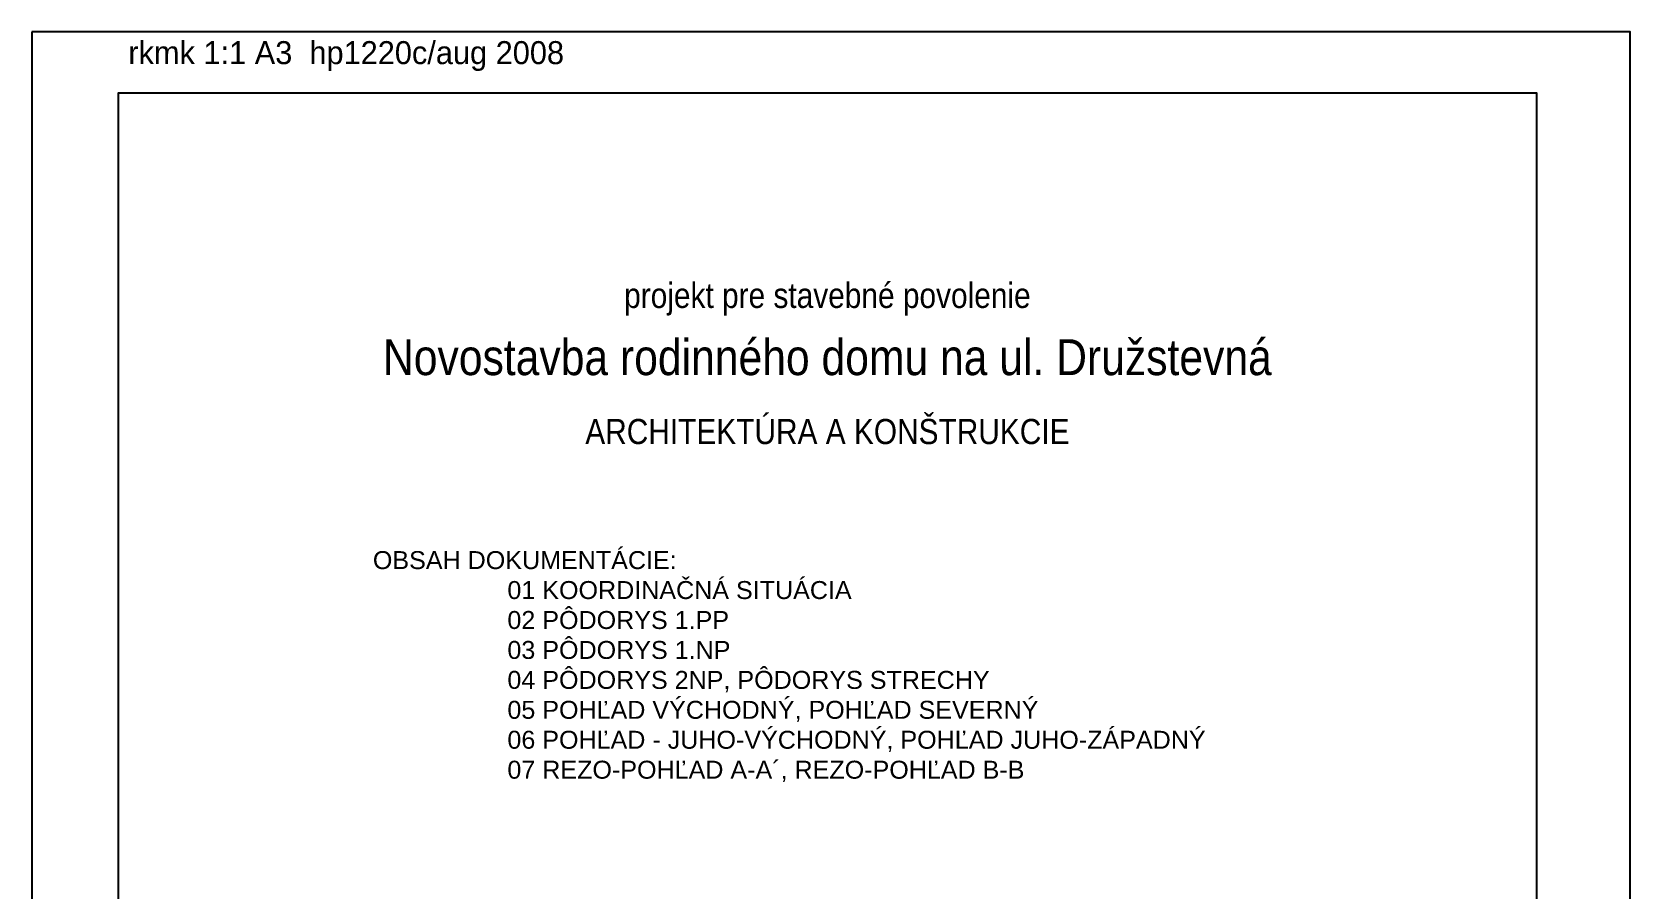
# Model space of a CAD drawing. Header units: millimetres. Extents: x 462666 to 1244237, y 2328025 to 3795663.
# Drawn here: x 1148345 to 1170595, y 2886439 to 2898353 of the extents above; entities that cross this region are included whole.
import ezdxf
from ezdxf.enums import TextEntityAlignment as Align

# ---------------------------------------------------------------- set-up
doc = ezdxf.new("R2010")
doc.units = ezdxf.units.MM
doc.layers.add('RAM_100', color=160, linetype='Continuous')
doc.layers.add('ROZPISKA100', color=7, linetype='Continuous')
doc.styles.add('ARIAL', font='arial.ttf', dxfattribs={"height": 250})
doc.styles.add('ROMANS', font='arial.ttf', dxfattribs={"width": 0.85})

msp = doc.modelspace()

# ---------------------------------------------------------------- linework, layer by layer
at = {"layer": 'Defpoints', "linetype": 'Continuous'}
for points in [[(1148344.9, 2898353.3), (1148344.9, 2868653.3), (1170594.9, 2868653.3), (1170594.9, 2898353.3)], [(1169294.9, 2897503.3), (1149544.9, 2897503.3), (1149544.9, 2869303.3), (1169294.9, 2869303.3)], [(1149544.9, 2897503.3), (1149544.9, 2869303.3), (1169294.9, 2869303.3), (1169294.9, 2897503.3)]]:
    msp.add_lwpolyline(points, close=True, dxfattribs=at)

# ---------------------------------------------------------------- texts
at = {"layer": 'RAM_100', "linetype": 'Continuous'}
msp.add_text('rkmk 1:1 A3  hp1220c/aug 2008', height=320, dxfattribs=at).set_placement((1149686.9, 2897905.7))
at = {"layer": 'ROZPISKA100', "style": 'ROMANS', "width": 0.85}
for s, height, p in [('projekt pre stavebné povolenie', 350, (1159419.9, 2894687)), ('Novostavba rodinného domu na ul. Družstevná', 500, (1159419.9, 2893827.2)), ('ARCHITEKTÚRA A KONŠTRUKCIE', 350, (1159419.9, 2892792.6))]:
    msp.add_text(s, height=height, dxfattribs=at).set_placement(p, align=Align.MIDDLE_CENTER)
at = {"layer": 'ROZPISKA100', "insert": (1153091.4, 2891127.9), "char_height": 250, "width": 11861.846, "attachment_point": 1, "style": 'ARIAL'}
msp.add_mtext('{\\fArial|b0|i0|c0|p0;\\C0;OBSAH DOKUMENTÁCIE:\\P^I         01 KOORDINAČNÁ SITUÁCIA\\P^I         02 PÔDORYS 1.PP\\P^I         03 PÔDORYS 1.NP\\P          ^I         04 PÔDORYS 2NP, PÔDORYS STRECHY\\P^I         05 POHĽAD VÝCHODNÝ, POHĽAD SEVERNÝ\\P^I         06 POHĽAD - JUHO-VÝCHODNÝ, POHĽAD JUHO-ZÁPADNÝ \\P^I         07 REZO-POHĽAD A-A´, REZO-POHĽAD B-B}', dxfattribs=at)

doc.saveas('drawing.dxf')
